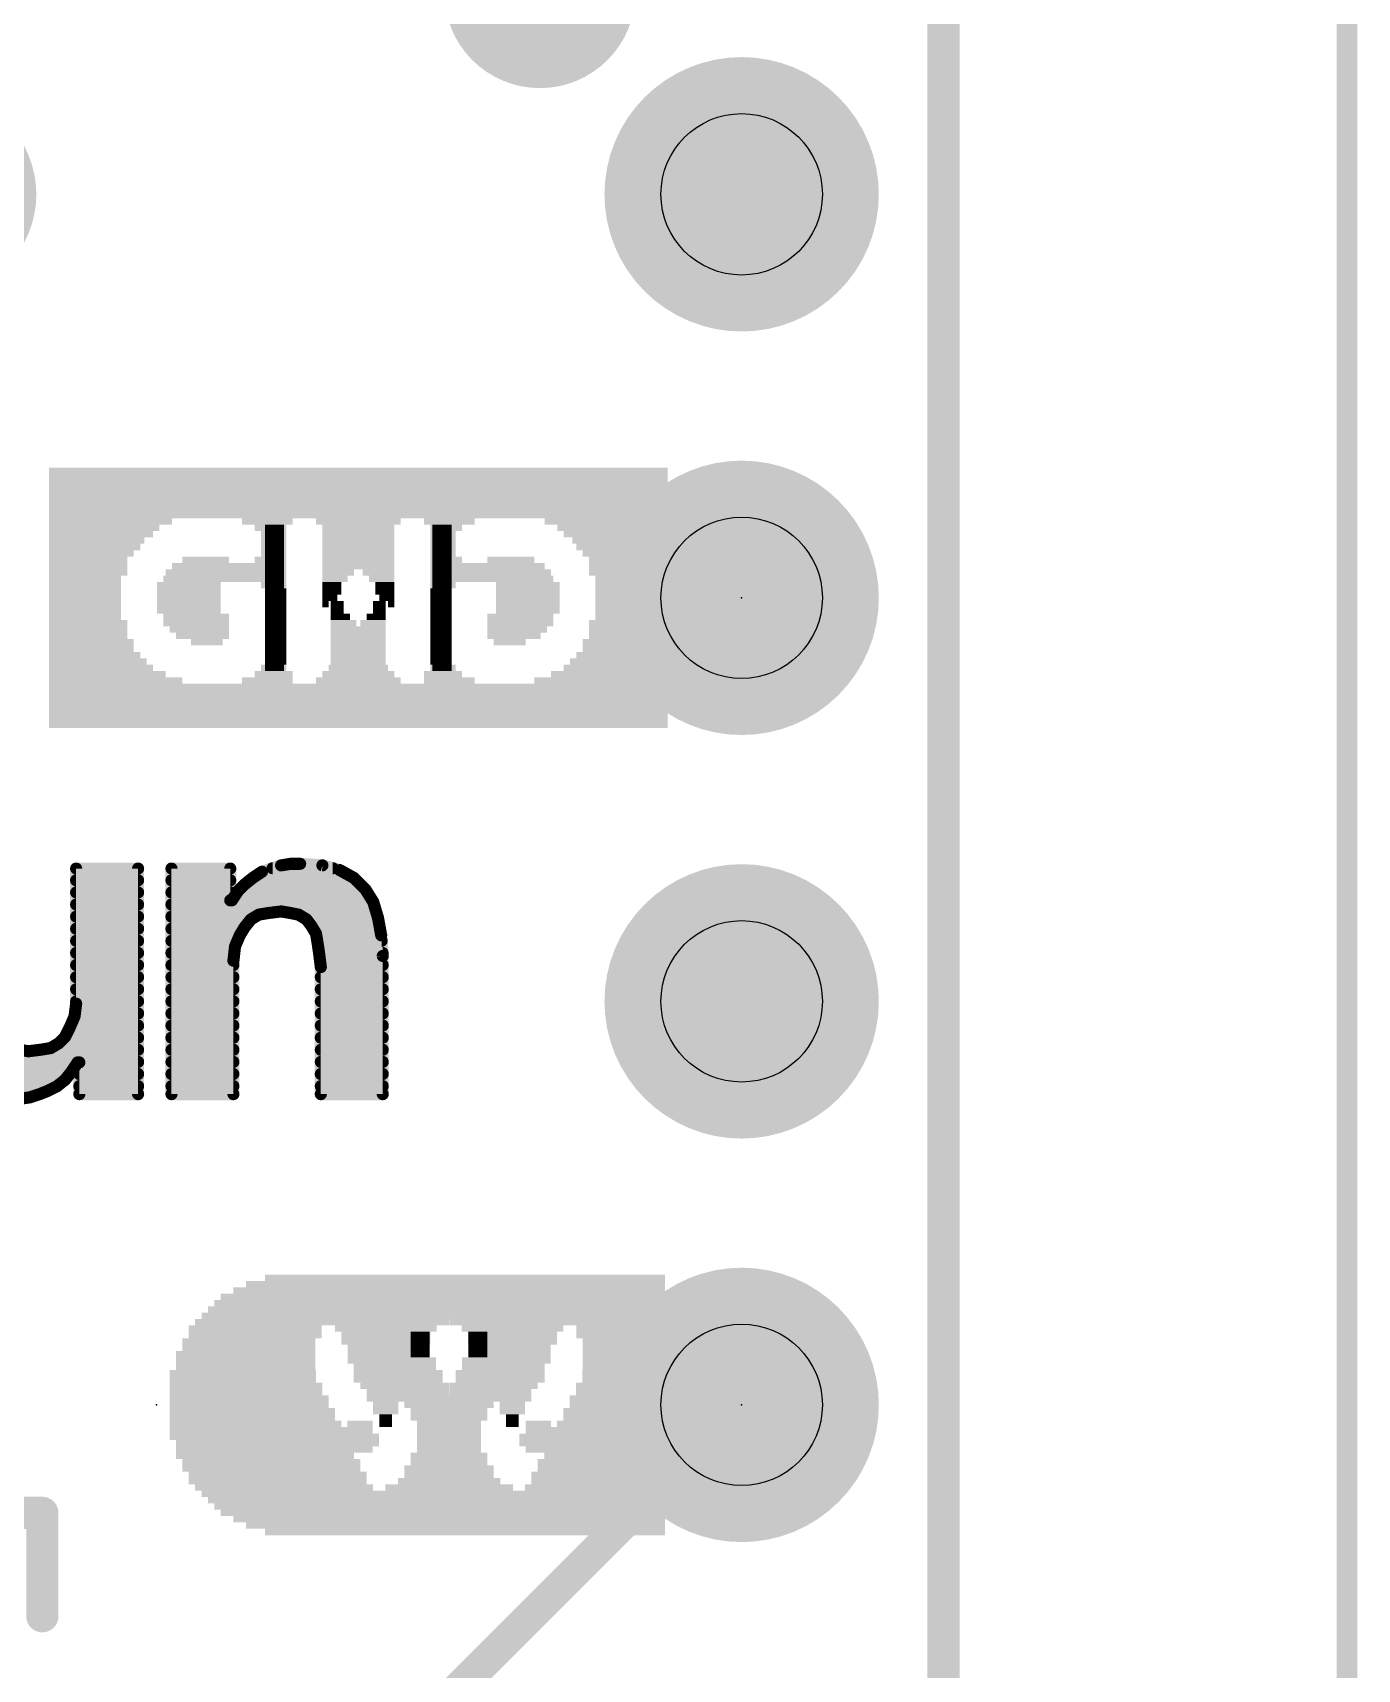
# Model space of a CAD drawing. Extents: x -33 to 53.6, y -8.2 to 46.5.
# Drawn here: x 12.05 to 20.39, y 30.09 to 40.39 of the extents above; entities that cross this region are included whole.
import ezdxf

# ---------------------------------------------------------------- set-up
doc = ezdxf.new("R2010")
doc.units = 0
for name, color, linetype in [('1', 12, 'CONTINUOUS'), ('16', 132, 'CONTINUOUS'), ('17', 110, 'CONTINUOUS'), ('20', 31, 'CONTINUOUS'), ('21', 253, 'CONTINUOUS'), ('22', 253, 'CONTINUOUS'), ('23', 53, 'CONTINUOUS'), ('24', 53, 'CONTINUOUS'), ('29', 253, 'CONTINUOUS'), ('30', 253, 'CONTINUOUS'), ('44', 253, 'CONTINUOUS'), ('47', 253, 'CONTINUOUS'), ('51', 253, 'CONTINUOUS')]:
    doc.layers.add(name, color=color, linetype=linetype)

# ---------------------------------------------------------------- blocks, each defined once
blk = doc.blocks.new('PIE')
at = {"const_width": 0.5}
blk.add_lwpolyline([(0, -0.25, 1), (0, 0.25, 1), (0, -0.25)], format="xyb", dxfattribs=at)
blk = doc.blocks.new('ROUNDP')
at = {"const_width": 0.5}
blk.add_lwpolyline([(0, -0.25, 1), (0, 0.25, 1), (0, -0.25)], format="xyb", dxfattribs=at)
blk = doc.blocks.new('RECT')
blk.add_solid([(-0.5, -0.5), (0.5, -0.5), (-0.5, 0.5), (0.5, 0.5)])

msp = doc.modelspace()

# ---------------------------------------------------------------- linework, layer by layer
at = {"layer": '1', "const_width": 0.2032}
for points in [[(17.78, 43.18), (17.78, 0)], [(16.51, 31.75), (13.97, 29.21)]]:
    msp.add_lwpolyline(points, dxfattribs=at)
at = {"layer": '1', "const_width": 0.1016}
msp.add_lwpolyline([(16.5459, 31.7141, 1), (16.4741, 31.7859)], format="xyb", dxfattribs=at)
at = {"layer": '16', "const_width": 0.2032}
msp.add_lwpolyline([(17.78, 0), (17.78, 43.18)], dxfattribs=at)
at = {"layer": '20', "const_width": 0.2032}
msp.add_lwpolyline([(17.78, 0), (17.78, 43.18)], dxfattribs=at)
at = {"layer": '21'}
for points, const_width in [([(12.34, 35.126, 1), (12.3019, 35.126)], 0.0381), ([(12.321, 35.1451, 1), (12.321, 35.107)], 0.0381), ([(12.7301, 35.126, 1), (12.692, 35.126)], 0.0381), ([(12.711, 35.107, 1), (12.711, 35.1451)], 0.0381), ([(12.921, 35.1451, 1), (12.921, 35.107)], 0.0381), ([(12.9401, 35.126, 1), (12.902, 35.126)], 0.0381), ([(13.3101, 35.126, 1), (13.272, 35.126)], 0.0381), ([(13.291, 35.107, 1), (13.291, 35.1451)], 0.0381), ([(13.485, 35.1241, 1), (13.497, 35.0879)], 0.0381), ([(13.5016, 35.0901, 1), (13.4804, 35.1219)], 0.0381), ([(13.5576, 35.1472, 1), (13.5576, 35.1091)], 0.0381), ([(13.6079, 35.1648, 1), (13.6141, 35.1272)], 0.0381), ([(13.617, 35.1279, 1), (13.605, 35.1641)], 0.0381), ([(13.671, 35.175, 1), (13.671, 35.1369)], 0.0381), ([(13.6741, 35.1372, 1), (13.6679, 35.1748)], 0.0381), ([(13.7324, 35.175, 1), (13.7296, 35.137)], 0.0381), ([(13.731, 35.1369, 1), (13.731, 35.175)], 0.0381), ([(13.876, 35.1644, 1), (13.866, 35.1276)], 0.0381), ([(13.8696, 35.127, 1), (13.8724, 35.165)], 0.0381), ([(13.9363, 35.1091, 1), (13.9363, 35.1472)], 0.0381), ([(13.9903, 35.1327, 1), (13.9717, 35.0993)], 0.0381), ([(13.976, 35.0976, 1), (13.986, 35.1344)], 0.0381), ([(12.321, 35.071, 1), (12.321, 35.0329)], 0.0381), ([(12.711, 35.0329, 1), (12.711, 35.071)], 0.0381), ([(12.921, 35.071, 1), (12.921, 35.0329)], 0.0381), ([(13.291, 35.0329, 1), (13.291, 35.071)], 0.0381), ([(13.3569, 34.9754, 1), (13.3251, 34.9966)], 0.0381), ([(13.3691, 35.0409, 1), (13.3929, 35.0111)], 0.0381), ([(13.3945, 35.0125, 1), (13.3675, 35.0395)], 0.0381), ([(13.4135, 35.071, 1), (13.4135, 35.0329)], 0.0381), ([(13.4204, 35.0819, 1), (13.4416, 35.0501)], 0.0381), ([(13.4429, 35.0511, 1), (13.4191, 35.0809)], 0.0381), ([(14.0845, 35.0795, 1), (14.0575, 35.0525)], 0.0381), ([(14.0617, 35.0493, 1), (14.0803, 35.0827)], 0.0381), ([(14.085, 35.0329, 1), (14.085, 35.071)], 0.0381), ([(14.1572, 35.0061, 1), (14.1248, 34.9859)], 0.0381), ([(14.1275, 34.9825, 1), (14.1545, 35.0095)], 0.0381), ([(12.321, 34.9948, 1), (12.321, 34.9567)], 0.0381), ([(12.321, 34.9186, 1), (12.321, 34.8805)], 0.0381), ([(12.711, 34.9567, 1), (12.711, 34.9948)], 0.0381), ([(12.711, 34.8805, 1), (12.711, 34.9186)], 0.0381), ([(12.921, 34.9948, 1), (12.921, 34.9567)], 0.0381), ([(12.921, 34.9186, 1), (12.921, 34.8805)], 0.0381), ([(13.291, 34.9451, 1), (13.291, 34.907)], 0.0381), ([(13.272, 34.926, 1), (13.3101, 34.926)], 0.0381), ([(13.2851, 34.9366, 1), (13.3169, 34.9154)], 0.0381), ([(13.291, 34.9567, 1), (13.291, 34.9948)], 0.0381), ([(13.301, 34.907, 1), (13.301, 34.9451)], 0.0381), ([(13.3342, 34.9948, 1), (13.3342, 34.9567)], 0.0381), ([(13.3275, 34.9995, 1), (13.3545, 34.9725)], 0.0381), ([(14.1536, 34.9567, 1), (14.1536, 34.9948)], 0.0381), ([(14.2092, 34.9215, 1), (14.1728, 34.9105)], 0.0381), ([(14.1748, 34.9059, 1), (14.2072, 34.9261)], 0.0381), ([(14.1959, 34.8805, 1), (14.1959, 34.9186)], 0.0381), ([(12.321, 34.8424, 1), (12.321, 34.8043)], 0.0381), ([(12.711, 34.8043, 1), (12.711, 34.8424)], 0.0381), ([(12.921, 34.8424, 1), (12.921, 34.8043)], 0.0381), ([(13.4112, 34.8223, 1), (13.4308, 34.7897)], 0.0381), ([(13.4359, 34.7941, 1), (13.4061, 34.8179)], 0.0381), ([(13.45, 34.8043, 1), (13.45, 34.8424)], 0.0381), ([(13.4679, 34.8548, 1), (13.4741, 34.8172)], 0.0381), ([(13.4808, 34.8197, 1), (13.4612, 34.8523)], 0.0381), ([(13.5286, 34.8649, 1), (13.5334, 34.8271)], 0.0381), ([(13.5341, 34.8272, 1), (13.5279, 34.8648)], 0.0381), ([(13.6141, 34.8748, 1), (13.6079, 34.8372)], 0.0381), ([(13.6134, 34.8371, 1), (13.6086, 34.8749)], 0.0381), ([(13.6747, 34.8647, 1), (13.6673, 34.8273)], 0.0381), ([(13.6679, 34.8272, 1), (13.6741, 34.8648)], 0.0381), ([(13.7308, 34.8523, 1), (13.7112, 34.8197)], 0.0381), ([(13.7173, 34.8173, 1), (13.7247, 34.8547)], 0.0381), ([(13.742, 34.8424, 1), (13.742, 34.8043)], 0.0381), ([(13.7862, 34.8174, 1), (13.7558, 34.7946)], 0.0381), ([(13.7612, 34.7897, 1), (13.7808, 34.8223)], 0.0381), ([(14.2397, 34.8194, 1), (14.2023, 34.8126)], 0.0381), ([(14.2028, 34.8105, 1), (14.2392, 34.8215)], 0.0381), ([(14.2188, 34.8043, 1), (14.2188, 34.8424)], 0.0381), ([(12.321, 34.7662, 1), (12.321, 34.7281)], 0.0381), ([(12.711, 34.7281, 1), (12.711, 34.7662)], 0.0381), ([(12.921, 34.7662, 1), (12.921, 34.7281)], 0.0381), ([(13.3347, 34.7158, 1), (13.3673, 34.6962)], 0.0381), ([(13.3685, 34.6985, 1), (13.3335, 34.7135)], 0.0381), ([(13.3661, 34.7679, 1), (13.3959, 34.7441)], 0.0381), ([(13.3973, 34.7462, 1), (13.3647, 34.7658)], 0.0381), ([(13.3757, 34.7281, 1), (13.3757, 34.7662)], 0.0381), ([(13.8173, 34.7758, 1), (13.7847, 34.7562)], 0.0381), ([(13.7858, 34.7546, 1), (13.8162, 34.7774)], 0.0381), ([(13.8123, 34.7662, 1), (13.8123, 34.7281)], 0.0381), ([(13.8498, 34.7191, 1), (13.8122, 34.7129)], 0.0381), ([(13.8147, 34.7062, 1), (13.8473, 34.7258)], 0.0381), ([(14.26, 34.7075, 1), (14.222, 34.7045)], 0.0381), ([(14.2223, 34.7026, 1), (14.2597, 34.7094)], 0.0381), ([(14.2335, 34.7281, 1), (14.2335, 34.7662)], 0.0381), ([(12.321, 34.69, 1), (12.321, 34.6519)], 0.0381), ([(12.321, 34.6138, 1), (12.321, 34.5757)], 0.0381), ([(12.711, 34.6519, 1), (12.711, 34.69)], 0.0381), ([(12.711, 34.5757, 1), (12.711, 34.6138)], 0.0381), ([(12.921, 34.69, 1), (12.921, 34.6519)], 0.0381), ([(12.921, 34.6138, 1), (12.921, 34.5757)], 0.0381), ([(13.3035, 34.6435, 1), (13.3385, 34.6285)], 0.0381), ([(13.3399, 34.6339, 1), (13.3021, 34.6381)], 0.0381), ([(13.3164, 34.5757, 1), (13.3164, 34.6138)], 0.0381), ([(13.336, 34.6519, 1), (13.336, 34.69)], 0.0381), ([(13.8385, 34.69, 1), (13.8385, 34.6519)], 0.0381), ([(13.8599, 34.6587, 1), (13.8221, 34.6533)], 0.0381), ([(13.8222, 34.6529, 1), (13.8598, 34.6591)], 0.0381), ([(13.8497, 34.6138, 1), (13.8497, 34.5757)], 0.0381), ([(13.8699, 34.5884, 1), (13.8321, 34.5836)], 0.0381), ([(14.2701, 34.576, 1), (14.232, 34.576)], 0.0381), ([(14.2437, 34.6519, 1), (14.2437, 34.69)], 0.0381), ([(14.2496, 34.5757, 1), (14.2496, 34.6138)], 0.0381), ([(12.321, 34.5376, 1), (12.321, 34.4995)], 0.0381), ([(12.711, 34.4995, 1), (12.711, 34.5376)], 0.0381), ([(12.921, 34.5376, 1), (12.921, 34.4995)], 0.0381), ([(13.33, 34.546, 1), (13.2919, 34.546)], 0.0381), ([(13.2921, 34.5481, 1), (13.3299, 34.5439)], 0.0381), ([(13.311, 34.4995, 1), (13.311, 34.5376)], 0.0381), ([(13.8321, 34.5833, 1), (13.8699, 34.5887)], 0.0381), ([(13.8594, 34.5376, 1), (13.8594, 34.4995)], 0.0381), ([(13.8801, 34.506, 1), (13.842, 34.506)], 0.0381), ([(13.8421, 34.5036, 1), (13.8799, 34.5084)], 0.0381), ([(14.232, 34.5745, 1), (14.27, 34.5775)], 0.0381), ([(14.251, 34.4995, 1), (14.251, 34.5376)], 0.0381), ([(12.321, 34.4614, 1), (12.321, 34.4233)], 0.0381), ([(12.711, 34.4233, 1), (12.711, 34.4614)], 0.0381), ([(12.921, 34.4614, 1), (12.921, 34.4233)], 0.0381), ([(13.311, 34.4233, 1), (13.311, 34.4614)], 0.0381), ([(13.861, 34.4614, 1), (13.861, 34.4233)], 0.0381), ([(14.251, 34.4233, 1), (14.251, 34.4614)], 0.0381), ([(12.321, 34.3852, 1), (12.321, 34.3471)], 0.0381), ([(12.321, 34.309, 1), (12.321, 34.2709)], 0.0381), ([(12.3399, 34.2736, 1), (12.3021, 34.2784)], 0.0381), ([(12.711, 34.3471, 1), (12.711, 34.3852)], 0.0381), ([(12.711, 34.2709, 1), (12.711, 34.309)], 0.0381), ([(12.921, 34.3852, 1), (12.921, 34.3471)], 0.0381), ([(12.921, 34.309, 1), (12.921, 34.2709)], 0.0381), ([(13.311, 34.3471, 1), (13.311, 34.3852)], 0.0381), ([(13.311, 34.2709, 1), (13.311, 34.309)], 0.0381), ([(13.861, 34.3852, 1), (13.861, 34.3471)], 0.0381), ([(13.861, 34.309, 1), (13.861, 34.2709)], 0.0381), ([(14.251, 34.3471, 1), (14.251, 34.3852)], 0.0381), ([(14.251, 34.2709, 1), (14.251, 34.309)], 0.0381), ([(12.2921, 34.1984, 1), (12.3299, 34.1936)], 0.0381), ([(12.3285, 34.1885, 1), (12.2935, 34.2035)], 0.0381), ([(12.3132, 34.2328, 1), (12.3132, 34.1947)], 0.0381), ([(12.3019, 34.276, 1), (12.34, 34.276)], 0.0381), ([(12.711, 34.1947, 1), (12.711, 34.2328)], 0.0381), ([(12.921, 34.2328, 1), (12.921, 34.1947)], 0.0381), ([(13.311, 34.1947, 1), (13.311, 34.2328)], 0.0381), ([(13.861, 34.2328, 1), (13.861, 34.1947)], 0.0381), ([(14.251, 34.1947, 1), (14.251, 34.2328)], 0.0381), ([(12.2464, 34.0804, 1), (12.2464, 34.0423)], 0.0381), ([(12.2645, 34.0525, 1), (12.2375, 34.0795)], 0.0381), ([(12.2635, 34.1335, 1), (12.2985, 34.1185)], 0.0381), ([(12.298, 34.1175, 1), (12.264, 34.1345)], 0.0381), ([(12.286, 34.1566, 1), (12.286, 34.1185)], 0.0381), ([(12.711, 34.1185, 1), (12.711, 34.1566)], 0.0381), ([(12.711, 34.0423, 1), (12.711, 34.0804)], 0.0381), ([(12.921, 34.1566, 1), (12.921, 34.1185)], 0.0381), ([(12.921, 34.0804, 1), (12.921, 34.0423)], 0.0381), ([(13.311, 34.1185, 1), (13.311, 34.1566)], 0.0381), ([(13.311, 34.0423, 1), (13.311, 34.0804)], 0.0381), ([(13.861, 34.1566, 1), (13.861, 34.1185)], 0.0381), ([(13.861, 34.0804, 1), (13.861, 34.0423)], 0.0381), ([(14.251, 34.1185, 1), (14.251, 34.1566)], 0.0381), ([(14.251, 34.0423, 1), (14.251, 34.0804)], 0.0381), ([(12.0179, 33.9572, 1), (12.0241, 33.9948)], 0.0381), ([(12.0946, 34.0042, 1), (12.0946, 33.9661)], 0.0381), ([(12.0979, 34.0048, 1), (12.1041, 33.9672)], 0.0381), ([(12.1034, 33.9671, 1), (12.0986, 34.0049)], 0.0381), ([(12.1512, 34.0123, 1), (12.1708, 33.9797)], 0.0381), ([(12.1641, 33.9772, 1), (12.1579, 34.0148)], 0.0381), ([(12.1975, 34.0395, 1), (12.2245, 34.0125)], 0.0381), ([(12.2208, 34.0097, 1), (12.2012, 34.0423)], 0.0381), ([(12.234, 34.0745, 1), (12.268, 34.0575)], 0.0381), ([(12.711, 33.9661, 1), (12.711, 34.0042)], 0.0381), ([(12.921, 34.0042, 1), (12.921, 33.9661)], 0.0381), ([(13.311, 33.9661, 1), (13.311, 34.0042)], 0.0381), ([(13.861, 34.0042, 1), (13.861, 33.9661)], 0.0381), ([(14.251, 33.9661, 1), (14.251, 34.0042)], 0.0381), ([(12.331, 33.925, 1), (12.331, 33.8869)], 0.0381), ([(12.3469, 33.8954, 1), (12.3151, 33.9166)], 0.0381), ([(12.3601, 33.906, 1), (12.322, 33.906)], 0.0381), ([(12.341, 33.8869, 1), (12.341, 33.925)], 0.0381), ([(12.711, 33.8899, 1), (12.711, 33.928)], 0.0381), ([(12.921, 33.928, 1), (12.921, 33.8899)], 0.0381), ([(13.311, 33.8899, 1), (13.311, 33.928)], 0.0381), ([(13.861, 33.928, 1), (13.861, 33.8899)], 0.0381), ([(14.251, 33.8899, 1), (14.251, 33.928)], 0.0381), ([(12.1891, 33.7709, 1), (12.2129, 33.7411)], 0.0381), ([(12.2095, 33.739, 1), (12.1925, 33.773)], 0.0381), ([(12.2018, 33.7375, 1), (12.2018, 33.7756)], 0.0381), ([(12.2361, 33.8079, 1), (12.2659, 33.7841)], 0.0381), ([(12.2629, 33.7811, 1), (12.2391, 33.8109)], 0.0381), ([(12.2751, 33.8566, 1), (12.3069, 33.8354)], 0.0381), ([(12.3059, 33.8341, 1), (12.2761, 33.8579)], 0.0381), ([(12.2804, 33.8137, 1), (12.2804, 33.8518)], 0.0381), ([(12.341, 33.8518, 1), (12.341, 33.8137)], 0.0381), ([(12.341, 33.7756, 1), (12.341, 33.7375)], 0.0381), ([(12.711, 33.8137, 1), (12.711, 33.8518)], 0.0381), ([(12.711, 33.7375, 1), (12.711, 33.7756)], 0.0381), ([(12.921, 33.8518, 1), (12.921, 33.8137)], 0.0381), ([(12.921, 33.7756, 1), (12.921, 33.7375)], 0.0381), ([(13.311, 33.8137, 1), (13.311, 33.8518)], 0.0381), ([(13.311, 33.7375, 1), (13.311, 33.7756)], 0.0381), ([(13.861, 33.8518, 1), (13.861, 33.8137)], 0.0381), ([(13.861, 33.7756, 1), (13.861, 33.7375)], 0.0381), ([(14.251, 33.8137, 1), (14.251, 33.8518)], 0.0381), ([(14.251, 33.7375, 1), (14.251, 33.7756)], 0.0381), ([(12.025, 33.7041, 1), (12.037, 33.6679)], 0.0381), ([(12.0337, 33.6671, 1), (12.0283, 33.7049)], 0.0381), ([(12.0839, 33.7237, 1), (12.0981, 33.6883)], 0.0381), ([(12.097, 33.6879, 1), (12.085, 33.7241)], 0.0381), ([(12.1325, 33.743, 1), (12.1495, 33.709)], 0.0381), ([(12.1481, 33.7083, 1), (12.1339, 33.7437)], 0.0381), ([(12.341, 33.7251, 1), (12.341, 33.687)], 0.0381), ([(12.322, 33.706, 1), (12.3601, 33.706)], 0.0381), ([(12.692, 33.706, 1), (12.7301, 33.706)], 0.0381), ([(12.711, 33.687, 1), (12.711, 33.7251)], 0.0381), ([(12.921, 33.7251, 1), (12.921, 33.687)], 0.0381), ([(12.902, 33.706, 1), (12.9401, 33.706)], 0.0381), ([(13.2919, 33.706, 1), (13.33, 33.706)], 0.0381), ([(13.311, 33.687, 1), (13.311, 33.7251)], 0.0381), ([(13.861, 33.7251, 1), (13.861, 33.687)], 0.0381), ([(13.842, 33.706, 1), (13.8801, 33.706)], 0.0381), ([(14.232, 33.706, 1), (14.2701, 33.706)], 0.0381), ([(14.251, 33.687, 1), (14.251, 33.7251)], 0.0381), ([(12.1588, 31.07, 1), (12.0572, 31.07)], 0.1016), ([(12.108, 31.0192, 1), (12.108, 31.1208)], 0.1016), ([(12.0572, 30.42, 1), (12.1588, 30.42)], 0.1016)]:
    msp.add_lwpolyline(points, format="xyb", dxfattribs=dict(at, const_width=const_width))
for points, const_width in [([(12.321, 34.276), (12.321, 35.126)], 0.0762), ([(12.321, 35.126), (12.711, 35.126)], 0.0762), ([(12.711, 35.126), (12.711, 33.706)], 0.0762), ([(12.921, 35.126), (13.291, 35.126)], 0.0762), ([(12.921, 33.706), (12.921, 35.126)], 0.0762), ([(13.291, 35.126), (13.291, 34.926)], 0.0762), ([(13.431, 35.066), (13.491, 35.106)], 0.0762), ([(13.491, 35.106), (13.611, 35.146)], 0.0762), ([(13.5576, 35.1282), (13.9363, 35.1282)], 0.0762), ([(13.611, 35.146), (13.671, 35.156)], 0.0762), ([(13.671, 35.156), (13.731, 35.156)], 0.0762), ([(13.731, 35.156), (13.871, 35.146)], 0.0762), ([(13.871, 35.146), (13.981, 35.116)], 0.0762), ([(13.981, 35.116), (14.071, 35.066)], 0.0762), ([(12.321, 35.052), (12.711, 35.052)], 0.0762), ([(12.921, 35.052), (13.291, 35.052)], 0.0762), ([(13.301, 34.926), (13.341, 34.986)], 0.0762), ([(13.341, 34.986), (13.381, 35.026)], 0.0762), ([(13.381, 35.026), (13.431, 35.066)], 0.0762), ([(13.4135, 35.052), (14.085, 35.052)], 0.0762), ([(14.071, 35.066), (14.141, 34.996)], 0.0762), ([(14.141, 34.996), (14.191, 34.916)], 0.0762), ([(12.321, 34.9758), (12.711, 34.9758)], 0.0762), ([(12.321, 34.8996), (12.711, 34.8996)], 0.0762), ([(12.921, 34.9758), (13.291, 34.9758)], 0.0762), ([(12.921, 34.8996), (14.1959, 34.8996)], 0.0762), ([(13.291, 34.926), (13.301, 34.926)], 0.0762), ([(13.3342, 34.9758), (14.1536, 34.9758)], 0.0762), ([(14.191, 34.916), (14.221, 34.816)], 0.0762), ([(12.321, 34.8234), (12.711, 34.8234)], 0.0762), ([(12.921, 34.8234), (13.45, 34.8234)], 0.0762), ([(13.421, 34.806), (13.381, 34.756)], 0.0762), ([(13.471, 34.836), (13.421, 34.806)], 0.0762), ([(13.531, 34.846), (13.471, 34.836)], 0.0762), ([(13.611, 34.856), (13.531, 34.846)], 0.0762), ([(13.671, 34.846), (13.611, 34.856)], 0.0762), ([(13.721, 34.836), (13.671, 34.846)], 0.0762), ([(13.771, 34.806), (13.721, 34.836)], 0.0762), ([(13.742, 34.8234), (14.2188, 34.8234)], 0.0762), ([(13.801, 34.766), (13.771, 34.806)], 0.0762), ([(14.221, 34.816), (14.241, 34.706)], 0.0762), ([(12.321, 34.7472), (12.711, 34.7472)], 0.0762), ([(12.921, 34.7472), (13.3757, 34.7472)], 0.0762), ([(13.351, 34.706), (13.321, 34.636)], 0.0762), ([(13.381, 34.756), (13.351, 34.706)], 0.0762), ([(13.831, 34.716), (13.801, 34.766)], 0.0762), ([(13.8123, 34.7472), (14.2335, 34.7472)], 0.0762), ([(13.841, 34.656), (13.831, 34.716)], 0.0762), ([(14.241, 34.706), (14.251, 34.576)], 0.0762), ([(12.321, 34.671), (12.711, 34.671)], 0.0762), ([(12.321, 34.5948), (12.711, 34.5948)], 0.0762), ([(12.921, 34.671), (13.336, 34.671)], 0.0762), ([(12.921, 34.5948), (13.3164, 34.5948)], 0.0762), ([(13.321, 34.636), (13.311, 34.546)], 0.0762), ([(13.8385, 34.671), (14.2437, 34.671)], 0.0762), ([(13.851, 34.586), (13.841, 34.656)], 0.0762), ([(13.8497, 34.5948), (14.2496, 34.5948)], 0.0762), ([(13.861, 34.506), (13.851, 34.586)], 0.0762), ([(14.251, 34.576), (14.251, 33.706)], 0.0762), ([(12.321, 34.5186), (12.711, 34.5186)], 0.0762), ([(12.921, 34.5186), (13.311, 34.5186)], 0.0762), ([(13.311, 34.546), (13.311, 33.706)], 0.0762), ([(13.8594, 34.5186), (14.251, 34.5186)], 0.0762), ([(13.861, 33.706), (13.861, 34.506)], 0.0762), ([(12.321, 34.4424), (12.711, 34.4424)], 0.0762), ([(12.921, 34.4424), (13.311, 34.4424)], 0.0762), ([(13.861, 34.4424), (14.251, 34.4424)], 0.0762), ([(12.311, 34.196), (12.321, 34.276)], 0.0762), ([(12.321, 34.3662), (12.711, 34.3662)], 0.0762), ([(12.321, 34.29), (12.711, 34.29)], 0.0762), ([(12.921, 34.3662), (13.311, 34.3662)], 0.0762), ([(12.921, 34.29), (13.311, 34.29)], 0.0762), ([(13.861, 34.3662), (14.251, 34.3662)], 0.0762), ([(13.861, 34.29), (14.251, 34.29)], 0.0762), ([(12.281, 34.126), (12.311, 34.196)], 0.0762), ([(12.3132, 34.2138), (12.711, 34.2138)], 0.0762), ([(12.921, 34.2138), (13.311, 34.2138)], 0.0762), ([(13.861, 34.2138), (14.251, 34.2138)], 0.0762), ([(12.211, 34.026), (12.251, 34.066)], 0.0762), ([(12.2464, 34.0614), (12.711, 34.0614)], 0.0762), ([(12.251, 34.066), (12.281, 34.126)], 0.0762), ([(12.286, 34.1376), (12.711, 34.1376)], 0.0762), ([(12.921, 34.1376), (13.311, 34.1376)], 0.0762), ([(12.921, 34.0614), (13.311, 34.0614)], 0.0762), ([(13.861, 34.1376), (14.251, 34.1376)], 0.0762), ([(13.861, 34.0614), (14.251, 34.0614)], 0.0762), ([(11.961, 33.986), (12.021, 33.976)], 0.0762), ([(12.021, 33.976), (12.101, 33.986)], 0.0762), ([(12.0946, 33.9852), (12.711, 33.9852)], 0.0762), ([(12.101, 33.986), (12.161, 33.996)], 0.0762), ([(12.161, 33.996), (12.211, 34.026)], 0.0762), ([(12.921, 33.9852), (13.311, 33.9852)], 0.0762), ([(13.861, 33.9852), (14.251, 33.9852)], 0.0762), ([(11.4449, 33.909), (12.711, 33.909)], 0.0762), ([(12.331, 33.906), (12.291, 33.846)], 0.0762), ([(12.341, 33.906), (12.331, 33.906)], 0.0762), ([(12.341, 33.706), (12.341, 33.906)], 0.0762), ([(12.921, 33.909), (13.311, 33.909)], 0.0762), ([(13.861, 33.909), (14.251, 33.909)], 0.0762), ([(11.4872, 33.8328), (12.2804, 33.8328)], 0.0762), ([(11.5779, 33.7566), (12.2018, 33.7566)], 0.0762), ([(12.201, 33.756), (12.141, 33.726)], 0.0762), ([(12.251, 33.796), (12.201, 33.756)], 0.0762), ([(12.291, 33.846), (12.251, 33.796)], 0.0762), ([(12.341, 33.8328), (12.711, 33.8328)], 0.0762), ([(12.341, 33.7566), (12.711, 33.7566)], 0.0762), ([(12.921, 33.8328), (13.311, 33.8328)], 0.0762), ([(12.921, 33.7566), (13.311, 33.7566)], 0.0762), ([(13.861, 33.8328), (14.251, 33.8328)], 0.0762), ([(13.861, 33.7566), (14.251, 33.7566)], 0.0762), ([(12.031, 33.686), (11.961, 33.676)], 0.0762), ([(12.091, 33.706), (12.031, 33.686)], 0.0762), ([(12.141, 33.726), (12.091, 33.706)], 0.0762), ([(12.711, 33.706), (12.341, 33.706)], 0.0762), ([(13.311, 33.706), (12.921, 33.706)], 0.0762), ([(14.251, 33.706), (13.861, 33.706)], 0.0762), ([(12.108, 31.07), (11.348, 31.07)], 0.2032), ([(12.108, 30.42), (12.108, 31.07)], 0.2032)]:
    msp.add_lwpolyline(points, dxfattribs=dict(at, const_width=const_width))
at = {"layer": '23'}
msp.add_point((12.827, 31.75), dxfattribs=at)
at = {"layer": '24'}
for p in [(16.51, 36.83), (16.51, 31.75)]:
    msp.add_point(p, dxfattribs=at)
at = {"layer": '44'}
for centre in [(16.51, 39.37), (16.51, 36.83), (16.51, 34.29), (16.51, 31.75)]:
    msp.add_circle(centre, 0.508, dxfattribs=at)
at = {"layer": '47', "const_width": 0.13}
msp.add_lwpolyline([(20.32, 0.065), (20.32, 43.115)], dxfattribs=at)
at = {"layer": '51', "const_width": 0.127}
msp.add_lwpolyline([(17.78, 43.18), (17.78, 0)], dxfattribs=at)
at = {"layer": '51', "const_width": 0.2032}
msp.add_lwpolyline([(11.43, 38.8312, 1), (11.43, 39.9088, 1), (11.43, 38.8312)], format="xyb", dxfattribs=at)

# ---------------------------------------------------------------- block references
at = {"layer": '1'}
msp.add_blockref('PIE', (15.24, 40.64), dxfattribs=at)
at = {"layer": '16'}
msp.add_blockref('PIE', (15.24, 40.64), dxfattribs=at)
at = {"layer": '17', "xscale": 1.524, "yscale": 1.524, "rotation": 180}
for p in [(16.51, 39.37), (16.51, 39.37), (16.51, 36.83), (16.51, 36.83), (16.51, 34.29), (16.51, 34.29), (16.51, 31.75), (16.51, 31.75)]:
    msp.add_blockref('ROUNDP', p, dxfattribs=at)
at = {"layer": '21', "yscale": 0.04}
for p, xscale in [((14.104, 37.63), 3.88), ((14.104, 37.59), 3.88), ((14.104, 37.55), 3.88), ((14.104, 37.51), 3.88), ((14.104, 37.47), 3.88), ((14.104, 37.43), 3.88), ((14.104, 37.39), 3.88), ((12.584, 37.35), 0.84), ((12.544, 37.31), 0.76), ((12.504, 37.27), 0.68), ((14.644, 37.35), 2.8), ((13.524, 37.31), 0.32), ((13.544, 37.27), 0.2), ((14.124, 37.31), 0.48), ((14.124, 37.27), 0.4), ((14.644, 37.31), 0.16), ((14.624, 37.27), 0.12), ((15.664, 37.31), 0.76), ((15.704, 37.27), 0.68), ((12.484, 37.23), 0.64), ((12.444, 37.19), 0.56), ((13.564, 37.23), 0.16), ((13.564, 37.19), 0.16), ((14.144, 37.23), 0.36), ((14.144, 37.19), 0.36), ((14.624, 37.23), 0.12), ((14.624, 37.19), 0.12), ((15.724, 37.23), 0.64), ((15.744, 37.19), 0.6), ((12.444, 37.15), 0.56), ((12.424, 37.11), 0.52), ((12.404, 37.07), 0.48), ((13.144, 37.07), 0.28), ((13.544, 37.07), 0.2), ((13.564, 37.15), 0.16), ((13.564, 37.11), 0.16), ((14.164, 37.15), 0.32), ((14.184, 37.11), 0.28), ((14.204, 37.07), 0.24), ((14.624, 37.15), 0.12), ((14.624, 37.11), 0.12), ((14.624, 37.07), 0.12), ((15.084, 37.07), 0.24), ((15.764, 37.15), 0.56), ((15.784, 37.11), 0.52), ((15.804, 37.07), 0.48), ((12.404, 37.03), 0.48), ((12.404, 36.99), 0.48), ((13.264, 36.99), 0.76), ((13.284, 37.03), 0.72), ((14.204, 37.03), 0.24), ((14.224, 36.99), 0.2), ((14.624, 37.03), 0.12), ((14.624, 36.99), 0.12), ((15.104, 37.03), 0.28), ((15.124, 36.99), 0.32), ((15.804, 37.03), 0.48), ((15.824, 36.99), 0.44), ((12.384, 36.95), 0.44), ((12.384, 36.91), 0.44), ((12.384, 36.87), 0.44), ((12.984, 36.91), 0.28), ((12.964, 36.87), 0.24), ((13.264, 36.95), 0.76), ((13.564, 36.91), 0.16), ((13.584, 36.87), 0.12), ((14.244, 36.95), 0.16), ((14.264, 36.91), 0.12), ((14.264, 36.87), 0.12), ((14.624, 36.95), 0.12), ((14.624, 36.91), 0.12), ((14.624, 36.87), 0.12), ((15.144, 36.95), 0.36), ((15.164, 36.91), 0.4), ((15.164, 36.87), 0.4), ((15.824, 36.95), 0.44), ((15.824, 36.91), 0.44), ((15.824, 36.87), 0.44), ((12.384, 36.83), 0.44), ((12.384, 36.79), 0.44), ((12.964, 36.83), 0.24), ((12.964, 36.79), 0.24), ((13.584, 36.83), 0.12), ((13.584, 36.79), 0.12), ((13.944, 36.83), 0.04), ((13.964, 36.79), 0.08), ((14.284, 36.83), 0.08), ((14.304, 36.79), 0.04), ((14.624, 36.83), 0.12), ((14.624, 36.79), 0.12), ((15.164, 36.83), 0.4), ((15.164, 36.79), 0.4), ((15.824, 36.83), 0.44), ((15.824, 36.79), 0.44), ((12.384, 36.75), 0.44), ((12.384, 36.71), 0.44), ((12.404, 36.67), 0.48), ((12.964, 36.75), 0.24), ((13.084, 36.71), 0.4), ((13.084, 36.67), 0.4), ((13.584, 36.75), 0.12), ((13.584, 36.71), 0.12), ((13.584, 36.67), 0.12), ((13.964, 36.75), 0.08), ((13.984, 36.71), 0.12), ((14.004, 36.67), 0.16), ((14.624, 36.75), 0.12), ((14.624, 36.71), 0.12), ((14.624, 36.67), 0.12), ((15.164, 36.75), 0.4), ((15.144, 36.71), 0.36), ((15.144, 36.67), 0.36), ((15.824, 36.75), 0.44), ((15.824, 36.71), 0.44), ((15.824, 36.67), 0.44), ((12.404, 36.63), 0.48), ((12.404, 36.59), 0.48), ((12.424, 36.55), 0.52), ((13.104, 36.63), 0.36), ((13.124, 36.59), 0.32), ((13.144, 36.55), 0.2), ((13.584, 36.63), 0.12), ((13.584, 36.59), 0.12), ((13.584, 36.55), 0.12), ((14.024, 36.63), 0.2), ((14.024, 36.59), 0.2), ((14.044, 36.55), 0.24), ((14.624, 36.63), 0.12), ((14.624, 36.59), 0.12), ((14.624, 36.55), 0.12), ((15.124, 36.63), 0.32), ((15.104, 36.59), 0.28), ((15.044, 36.55), 0.16), ((15.784, 36.55), 0.52), ((15.804, 36.63), 0.48), ((15.804, 36.59), 0.48), ((12.424, 36.51), 0.52), ((12.444, 36.47), 0.56), ((13.584, 36.51), 0.12), ((13.584, 36.47), 0.12), ((14.064, 36.51), 0.28), ((14.084, 36.47), 0.32), ((14.624, 36.51), 0.12), ((14.624, 36.47), 0.12), ((15.764, 36.47), 0.56), ((15.784, 36.51), 0.52), ((12.464, 36.43), 0.6), ((12.484, 36.39), 0.64), ((12.524, 36.35), 0.72), ((13.564, 36.35), 0.24), ((13.564, 36.39), 0.16), ((13.584, 36.43), 0.12), ((14.104, 36.35), 0.44), ((14.084, 36.43), 0.32), ((14.104, 36.39), 0.36), ((14.624, 36.43), 0.12), ((14.624, 36.39), 0.12), ((14.644, 36.35), 0.16), ((15.684, 36.35), 0.72), ((15.724, 36.39), 0.64), ((15.744, 36.43), 0.6), ((12.564, 36.31), 0.8), ((14.104, 36.27), 3.88), ((13.524, 36.31), 0.32), ((14.124, 36.31), 0.48), ((14.624, 36.31), 0.2), ((15.624, 36.31), 0.84), ((14.104, 36.23), 3.88), ((14.104, 36.19), 3.88), ((14.104, 36.15), 3.88), ((14.104, 36.11), 3.88), ((14.104, 36.07), 3.88), ((14.104, 36.03), 3.88), ((14.787, 32.55), 2.48), ((14.647, 32.43), 2.76), ((14.687, 32.47), 2.68), ((14.727, 32.51), 2.6), ((14.607, 32.35), 2.84), ((14.627, 32.39), 2.8), ((13.467, 32.23), 0.8), ((13.887, 32.27), 1.56), ((14.587, 32.31), 2.88), ((14.507, 32.23), 0.16), ((15.067, 32.27), 0.72), ((15.067, 32.23), 0.64), ((15.747, 32.27), 0.56), ((15.787, 32.23), 0.48), ((13.427, 32.15), 0.8), ((13.467, 32.19), 0.8), ((14.487, 32.19), 0.12), ((14.487, 32.15), 0.12), ((15.067, 32.19), 0.56), ((15.067, 32.15), 0.56), ((15.807, 32.19), 0.44), ((15.827, 32.15), 0.4), ((13.407, 32.07), 0.84), ((13.407, 32.03), 0.84), ((13.427, 32.11), 0.8), ((14.487, 32.03), 0.2), ((14.487, 32.11), 0.12), ((14.487, 32.07), 0.12), ((15.067, 32.11), 0.48), ((15.067, 32.07), 0.48), ((15.087, 32.03), 0.44), ((15.787, 32.03), 0.48), ((15.807, 32.11), 0.44), ((15.807, 32.07), 0.44), ((13.387, 31.95), 0.88), ((13.407, 31.99), 0.84), ((14.327, 31.99), 0.52), ((14.347, 31.95), 0.56), ((15.067, 31.99), 0.4), ((15.087, 31.95), 0.36), ((15.767, 31.95), 0.52), ((15.787, 31.99), 0.48), ((13.387, 31.91), 0.88), ((13.367, 31.87), 0.84), ((13.367, 31.83), 0.84), ((14.347, 31.91), 0.56), ((14.467, 31.87), 0.4), ((14.487, 31.83), 0.36), ((15.067, 31.91), 0.32), ((15.067, 31.87), 0.32), ((15.067, 31.83), 0.24), ((15.747, 31.87), 0.56), ((15.747, 31.83), 0.56), ((15.767, 31.91), 0.52), ((13.367, 31.79), 0.84), ((13.367, 31.75), 0.84), ((13.367, 31.71), 0.84), ((14.547, 31.79), 0.32), ((14.547, 31.75), 0.32), ((14.587, 31.71), 0.32), ((15.067, 31.79), 0.24), ((15.067, 31.75), 0.16), ((15.067, 31.71), 0.16), ((15.707, 31.71), 0.64), ((15.727, 31.79), 0.6), ((15.727, 31.75), 0.6), ((13.367, 31.67), 0.84), ((13.407, 31.63), 0.92), ((14.107, 31.63), 0.16), ((14.587, 31.67), 0.32), ((14.627, 31.63), 0.32), ((15.067, 31.67), 0.08), ((15.067, 31.63), 0.08), ((15.687, 31.63), 0.68), ((15.707, 31.67), 0.64), ((13.567, 31.59), 1.24), ((13.587, 31.55), 1.28), ((13.427, 31.51), 0.88), ((14.087, 31.51), 0.28), ((14.627, 31.59), 0.32), ((14.647, 31.55), 0.36), ((14.647, 31.51), 0.36), ((15.667, 31.55), 0.72), ((15.667, 31.51), 0.72), ((15.687, 31.59), 0.68), ((13.407, 31.47), 0.84), ((13.387, 31.43), 0.8), ((14.087, 31.47), 0.2), ((14.647, 31.43), 0.44), ((14.667, 31.47), 0.4), ((15.647, 31.47), 0.76), ((15.647, 31.43), 0.76), ((13.387, 31.39), 0.72), ((13.407, 31.35), 0.76), ((13.427, 31.31), 0.72), ((14.647, 31.35), 0.52), ((14.667, 31.31), 0.56), ((14.667, 31.39), 0.48), ((15.607, 31.31), 0.84), ((15.627, 31.39), 0.8), ((15.627, 31.35), 0.8), ((13.467, 31.27), 0.8), ((13.507, 31.23), 0.8), ((14.627, 31.23), 0.72), ((14.647, 31.27), 0.6), ((15.587, 31.23), 0.88), ((15.607, 31.27), 0.84), ((14.587, 31.19), 2.88), ((14.607, 31.15), 2.84), ((14.627, 31.11), 2.8), ((14.647, 31.07), 2.76), ((14.687, 31.03), 2.68), ((14.727, 30.99), 2.6), ((14.787, 30.95), 2.48)]:
    msp.add_blockref('RECT', p, dxfattribs=dict(at, xscale=xscale))
at = {"layer": '22', "yscale": 0.04, "rotation": 180}
for p, xscale in [((14.09, 37.63), 3.88), ((14.09, 37.59), 3.88), ((14.09, 37.55), 3.88), ((14.09, 37.51), 3.88), ((14.09, 37.47), 3.88), ((14.09, 37.43), 3.88), ((14.09, 37.39), 3.88), ((13.55, 37.35), 2.8), ((12.53, 37.31), 0.76), ((12.49, 37.27), 0.68), ((13.55, 37.31), 0.16), ((13.57, 37.27), 0.12), ((14.07, 37.31), 0.48), ((14.07, 37.27), 0.4), ((14.67, 37.31), 0.32), ((14.65, 37.27), 0.2), ((15.61, 37.35), 0.84), ((15.65, 37.31), 0.76), ((15.69, 37.27), 0.68), ((12.47, 37.23), 0.64), ((12.45, 37.19), 0.6), ((13.57, 37.23), 0.12), ((13.57, 37.19), 0.12), ((14.05, 37.23), 0.36), ((14.05, 37.19), 0.36), ((14.63, 37.23), 0.16), ((14.63, 37.19), 0.16), ((15.71, 37.23), 0.64), ((15.75, 37.19), 0.56), ((12.43, 37.15), 0.56), ((12.41, 37.11), 0.52), ((12.39, 37.07), 0.48), ((13.11, 37.07), 0.24), ((13.57, 37.15), 0.12), ((13.57, 37.11), 0.12), ((13.57, 37.07), 0.12), ((14.03, 37.15), 0.32), ((14.01, 37.11), 0.28), ((13.99, 37.07), 0.24), ((14.63, 37.15), 0.16), ((14.63, 37.11), 0.16), ((14.65, 37.07), 0.2), ((15.05, 37.07), 0.28), ((15.75, 37.15), 0.56), ((15.77, 37.11), 0.52), ((15.79, 37.07), 0.48), ((12.39, 37.03), 0.48), ((12.37, 36.99), 0.44), ((13.07, 36.99), 0.32), ((13.09, 37.03), 0.28), ((13.57, 37.03), 0.12), ((13.57, 36.99), 0.12), ((13.99, 37.03), 0.24), ((13.97, 36.99), 0.2), ((14.91, 37.03), 0.72), ((14.93, 36.99), 0.76), ((15.79, 37.03), 0.48), ((15.79, 36.99), 0.48), ((12.37, 36.95), 0.44), ((12.37, 36.91), 0.44), ((12.37, 36.87), 0.44), ((13.03, 36.91), 0.4), ((13.03, 36.87), 0.4), ((13.05, 36.95), 0.36), ((13.57, 36.95), 0.12), ((13.57, 36.91), 0.12), ((13.57, 36.87), 0.12), ((13.95, 36.95), 0.16), ((13.93, 36.91), 0.12), ((13.93, 36.87), 0.12), ((14.93, 36.95), 0.76), ((14.63, 36.91), 0.16), ((14.61, 36.87), 0.12), ((15.21, 36.91), 0.28), ((15.23, 36.87), 0.24), ((15.81, 36.95), 0.44), ((15.81, 36.91), 0.44), ((15.81, 36.87), 0.44), ((12.37, 36.83), 0.44), ((12.37, 36.79), 0.44), ((13.03, 36.83), 0.4), ((13.03, 36.79), 0.4), ((13.57, 36.83), 0.12), ((13.57, 36.79), 0.12), ((13.91, 36.83), 0.08), ((13.89, 36.79), 0.04), ((14.23, 36.79), 0.08), ((14.25, 36.83), 0.04), ((14.61, 36.83), 0.12), ((14.61, 36.79), 0.12), ((15.23, 36.83), 0.24), ((15.23, 36.79), 0.24), ((15.81, 36.83), 0.44), ((15.81, 36.79), 0.44), ((12.37, 36.75), 0.44), ((12.37, 36.71), 0.44), ((12.37, 36.67), 0.44), ((13.03, 36.75), 0.4), ((13.05, 36.71), 0.36), ((13.05, 36.67), 0.36), ((13.57, 36.75), 0.12), ((13.57, 36.71), 0.12), ((13.57, 36.67), 0.12), ((14.19, 36.67), 0.16), ((14.21, 36.71), 0.12), ((14.23, 36.75), 0.08), ((14.61, 36.75), 0.12), ((14.61, 36.71), 0.12), ((14.61, 36.67), 0.12), ((15.11, 36.71), 0.4), ((15.11, 36.67), 0.4), ((15.23, 36.75), 0.24), ((15.79, 36.67), 0.48), ((15.81, 36.75), 0.44), ((15.81, 36.71), 0.44), ((12.39, 36.63), 0.48), ((12.39, 36.59), 0.48), ((12.41, 36.55), 0.52), ((13.07, 36.63), 0.32), ((13.09, 36.59), 0.28), ((13.15, 36.55), 0.16), ((13.57, 36.63), 0.12), ((13.57, 36.59), 0.12), ((13.57, 36.55), 0.12), ((14.15, 36.55), 0.24), ((14.17, 36.63), 0.2), ((14.17, 36.59), 0.2), ((14.61, 36.63), 0.12), ((14.61, 36.59), 0.12), ((14.61, 36.55), 0.12), ((15.09, 36.63), 0.36), ((15.07, 36.59), 0.32), ((15.05, 36.55), 0.2), ((15.77, 36.55), 0.52), ((15.79, 36.63), 0.48), ((15.79, 36.59), 0.48), ((12.41, 36.51), 0.52), ((12.43, 36.47), 0.56), ((13.57, 36.51), 0.12), ((13.57, 36.47), 0.12), ((14.11, 36.47), 0.32), ((14.13, 36.51), 0.28), ((14.61, 36.51), 0.12), ((14.61, 36.47), 0.12), ((15.75, 36.47), 0.56), ((15.77, 36.51), 0.52), ((12.45, 36.43), 0.6), ((12.47, 36.39), 0.64), ((12.51, 36.35), 0.72), ((13.55, 36.35), 0.16), ((13.57, 36.43), 0.12), ((13.57, 36.39), 0.12), ((14.09, 36.35), 0.44), ((14.09, 36.39), 0.36), ((14.11, 36.43), 0.32), ((14.63, 36.35), 0.24), ((14.61, 36.43), 0.12), ((14.63, 36.39), 0.16), ((15.67, 36.35), 0.72), ((15.71, 36.39), 0.64), ((15.73, 36.43), 0.6), ((12.57, 36.31), 0.84), ((14.09, 36.27), 3.88), ((13.57, 36.31), 0.2), ((14.07, 36.31), 0.48), ((14.67, 36.31), 0.32), ((15.63, 36.31), 0.8), ((14.09, 36.23), 3.88), ((14.09, 36.19), 3.88), ((14.09, 36.15), 3.88), ((14.09, 36.11), 3.88), ((14.09, 36.07), 3.88), ((14.09, 36.03), 3.88), ((14.75, 32.55), 2.48), ((14.61, 32.43), 2.76), ((14.65, 32.47), 2.68), ((14.69, 32.51), 2.6), ((14.57, 32.35), 2.84), ((14.59, 32.39), 2.8), ((13.41, 32.23), 0.76), ((13.47, 32.27), 0.8), ((14.55, 32.31), 2.88), ((14.27, 32.27), 0.72), ((14.27, 32.23), 0.64), ((15.33, 32.27), 1.32), ((14.83, 32.23), 0.16), ((15.73, 32.23), 0.52), ((13.35, 32.15), 0.72), ((13.39, 32.19), 0.72), ((14.27, 32.19), 0.56), ((14.27, 32.15), 0.56), ((14.85, 32.19), 0.12), ((14.85, 32.15), 0.12), ((15.73, 32.19), 0.52), ((15.75, 32.15), 0.48), ((13.35, 32.07), 0.8), ((13.37, 32.03), 0.84), ((13.37, 32.11), 0.76), ((14.27, 32.11), 0.48), ((14.27, 32.07), 0.48), ((14.25, 32.03), 0.44), ((14.85, 32.03), 0.2), ((14.85, 32.11), 0.12), ((14.85, 32.07), 0.12), ((15.75, 32.11), 0.48), ((15.75, 32.07), 0.48), ((15.75, 32.03), 0.48), ((13.37, 31.95), 0.92), ((13.37, 31.99), 0.84), ((14.27, 31.99), 0.4), ((14.25, 31.95), 0.36), ((14.99, 31.95), 0.56), ((15.01, 31.99), 0.52), ((15.75, 31.99), 0.48), ((15.75, 31.95), 0.48), ((13.37, 31.91), 0.92), ((13.39, 31.87), 0.96), ((13.39, 31.83), 0.96), ((14.27, 31.91), 0.32), ((14.27, 31.87), 0.32), ((14.27, 31.83), 0.24), ((14.87, 31.87), 0.4), ((14.85, 31.83), 0.36), ((14.99, 31.91), 0.56), ((15.75, 31.91), 0.48), ((15.77, 31.87), 0.44), ((15.77, 31.83), 0.44), ((13.43, 31.71), 1.04), ((14.27, 31.79), 0.24), ((14.27, 31.75), 0.16), ((14.27, 31.71), 0.16), ((14.75, 31.71), 0.32), ((14.79, 31.79), 0.32), ((14.79, 31.75), 0.32), ((15.77, 31.79), 0.44), ((15.77, 31.75), 0.44), ((15.77, 31.71), 0.44), ((13.43, 31.67), 1.04), ((13.45, 31.63), 1.08), ((14.27, 31.67), 0.08), ((14.27, 31.63), 0.08), ((14.71, 31.63), 0.32), ((14.75, 31.67), 0.32), ((15.23, 31.63), 0.16), ((15.73, 31.63), 0.52), ((15.77, 31.67), 0.44), ((13.45, 31.59), 1.08), ((13.47, 31.55), 1.12), ((13.49, 31.51), 1.08), ((14.69, 31.55), 0.36), ((14.69, 31.51), 0.36), ((14.71, 31.59), 0.32), ((15.55, 31.55), 0.88), ((15.25, 31.51), 0.28), ((15.57, 31.59), 0.84), ((15.73, 31.51), 0.52), ((13.51, 31.47), 1.12), ((13.51, 31.43), 1.12), ((14.67, 31.47), 0.4), ((14.69, 31.43), 0.44), ((15.25, 31.47), 0.2), ((15.75, 31.47), 0.48), ((15.77, 31.43), 0.44), ((13.55, 31.39), 1.12), ((13.55, 31.35), 1.12), ((13.59, 31.31), 1.12), ((14.67, 31.31), 0.56), ((14.67, 31.39), 0.48), ((14.69, 31.35), 0.52), ((15.77, 31.35), 0.44), ((15.77, 31.31), 0.44), ((15.79, 31.39), 0.4), ((13.59, 31.27), 1.12), ((13.63, 31.23), 1.12), ((14.71, 31.23), 0.72), ((14.69, 31.27), 0.6), ((15.71, 31.23), 0.56), ((15.73, 31.27), 0.52), ((14.55, 31.19), 2.88), ((14.57, 31.15), 2.84), ((14.59, 31.11), 2.8), ((14.61, 31.07), 2.76), ((14.65, 31.03), 2.68), ((14.69, 30.99), 2.6), ((14.75, 30.95), 2.48)]:
    msp.add_blockref('RECT', p, dxfattribs=dict(at, xscale=xscale))
for p in [(13.41, 31.79), (13.41, 31.75)]:
    msp.add_blockref('RECT', p, dxfattribs=at)
at = {"layer": '29', "xscale": 1.2032, "yscale": 1.2032}
msp.add_blockref('PIE', (15.24, 40.64), dxfattribs=at)
at = {"layer": '29', "xscale": 1.7272, "yscale": 1.7272, "rotation": 180}
for p in [(16.51, 39.37), (16.51, 36.83), (16.51, 34.29), (16.51, 31.75)]:
    msp.add_blockref('ROUNDP', p, dxfattribs=at)
at = {"layer": '30', "xscale": 1.2032, "yscale": 1.2032}
msp.add_blockref('PIE', (15.24, 40.64), dxfattribs=at)
at = {"layer": '30', "xscale": 1.7272, "yscale": 1.7272, "rotation": 180}
for p in [(16.51, 39.37), (16.51, 36.83), (16.51, 34.29), (16.51, 31.75)]:
    msp.add_blockref('ROUNDP', p, dxfattribs=at)

doc.saveas('drawing.dxf')
